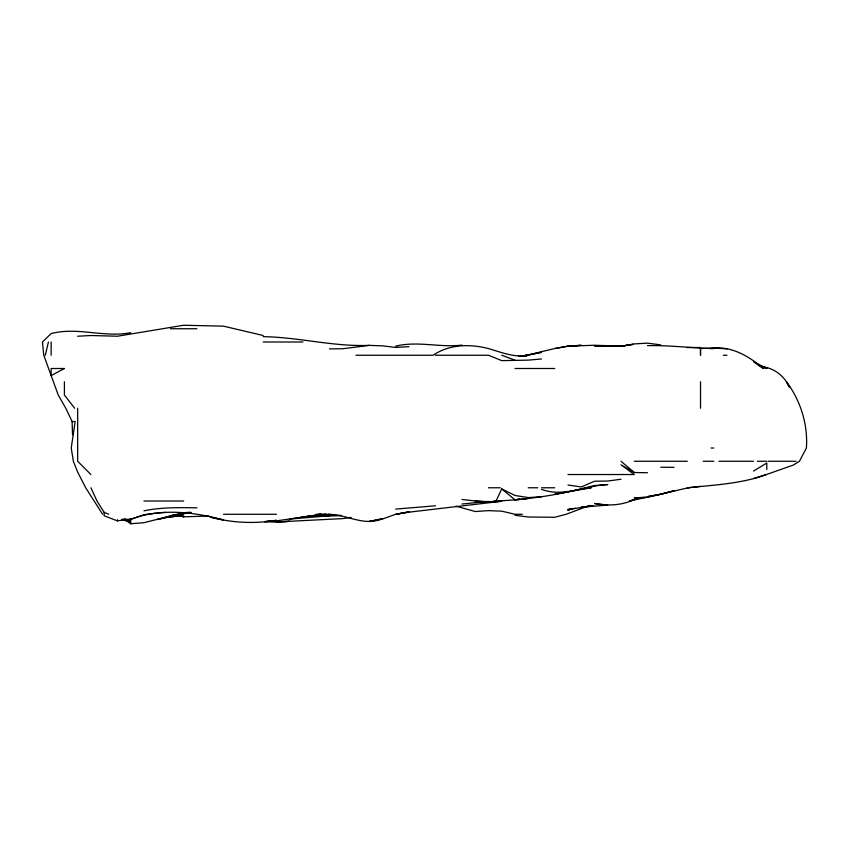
<?xml version="1.0" encoding="UTF-8"?>
<svg xmlns="http://www.w3.org/2000/svg" width="849" height="849" viewBox="0 0 849 849"><rect width="100%" height="100%" fill="white"/><g stroke="black" fill="none" stroke-linecap="round" stroke-linejoin="round"><path stroke-width="1.27" d="M45.305 355.253L48.425 341.998M541.503 496.739L528.248 497.578L514.993 495.476L501.748 488.928L496.007 501.027C526.04 499.785 556.074 495.455 585.205 487.772M753.541 471.046L766.796 463.034L766.796 469.571M570.22 509.198L568.002 510.26L570.422 509.188M700.531 486.36L687.276 487.899L688.072 487.772C714.412 484.896 741.326 483.856 766.435 474.527L793.306 465.072L799.45 461.272L806.391 448.017C808.078 424.468 800.554 400.59 786.45 381.753L788.732 386.168M589.694 505.463L566.134 514.282L554.758 517.274L528.248 516.999L514.993 515.29M753.541 478.603L766.435 474.527M528.248 354.946L541.503 352.324L523.44 356.039L554.758 348.536L568.002 346.159L594.512 345.246L621.022 346.137L633.067 344.376L621.022 346.318L634.267 343.898L647.522 343.155L660.777 344.885M575.24 508.158L568.002 509.952L570.422 508.944L568.002 509.58L593.302 505.664M586.372 487.496L594.512 485.522L607.767 484.577C585.566 485.469 563.747 497.694 541.503 489.364M688.168 487.772L647.522 497.344L634.267 497.896L647.522 497.164L629.385 501.027L634.267 499.541C621.935 505.442 607.788 506.089 594.512 503.531L607.767 505.07L581.257 507.235L593.302 505.59M167.943 516.542L170.426 517.444L183.681 514.356L176.454 515.396M320.71 514.282L302.955 517.115L308.983 516.574M170.426 516.808L157.171 519.524L170.426 516.001L143.927 522.708L130.672 523.759L125.567 520.119M325.889 514.091L302.955 517.115M568.002 491.762L554.758 494.182L591.201 487.772L582.499 488.854M554.758 348.536L568.002 346.169L581.257 345.288L568.002 346.159M90.907 487.772L96.998 501.027L104.162 512.35L104.162 515.778L117.417 520.883L130.672 518.877M143.927 510.843C161.342 507.161 179.224 507.564 196.936 507.84M355.964 355.253L433.032 355.253C449.461 344.206 469.858 343.76 488.493 348.578C501.451 352.367 514.452 357.79 528.248 355.37L518.612 356.166L528.248 355.253L521.021 356.209L527.123 355.253M522.231 356.145L527.049 355.423L519.811 356.209M521.021 356.134L527.049 355.253M300.546 517.476L276.445 520.851L265.61 521.509L276.445 520.32C254.488 523.982 231.681 522.867 210.181 517.073L223.436 519.938C193.466 511.809 160.291 507.978 130.672 519.365L143.927 514.674L155.919 513.167M351.146 517.391L342.709 518.612L276.445 521.965L281.263 521.732M395.719 346.169C417.687 340.725 439.824 347.772 461.983 345.097M621.022 479.229L607.767 481.043L594.512 481.213L581.257 486.944L568.002 485.023M187.289 512.403L183.681 512.892L190.908 512.382M517.402 499.148L519.811 498.83M710.167 348.525C730.501 345.161 748.531 355.816 763.293 368.498L753.541 361.77L766.796 368.498L761.977 366.704M461.983 504.03L488.493 501.356M496.952 501.027L488.493 501.982L475.238 501.027L488.493 501.706L475.238 502.364L488.493 501.706M435.484 505.792L395.719 509.092M514.993 500.019L527.049 498.724M130.672 332.702C104.162 337.902 77.546 326.632 51.152 333.572L42.45 341.998L43.755 355.253L58.231 395.008L65.787 408.263L72.101 421.518L72.526 434.762M321.134 514.282L316.21 514.749L321.24 514.282M313.801 516.139L329.454 515.789L289.7 519.057L316.21 515.417L300.546 517.105M190.908 512.488L170.426 515.736L183.681 512.764L189.709 512.403M541.503 358.968L528.248 360.135L501.748 360.634L488.493 355.253L435.484 355.253M488.493 502.311L501.748 501.25L408.974 512.17L395.719 514.282L382.474 519.015L369.219 521.445L382.474 518.59C364.699 526.783 347.368 514.727 329.454 514.314L328.722 514.282M157.171 513.029L165.608 512.393M408.974 346.668L395.719 347.432L382.474 345.84L369.219 345.384L342.709 348.759L329.454 348.875M77.662 336.236L90.907 335.514L117.417 336.225L183.681 325.241L223.436 326.154L263.201 335.504M283.672 521.615L289.7 521.318L276.445 522.146L264.517 521.711M493.778 501.143L496.421 501.027M647.522 345.639C669.606 345.235 691.68 347.963 713.786 348.652M701.858 348.451L713.786 348.069L727.041 348.865M173.079 516.213L183.681 516.033M208.865 516.022L183.681 516.839L180.126 515.863M687.276 347.549L700.531 347.496M170.426 328.743L196.936 328.743M263.201 341.998L302.955 341.998M723.263 355.253L727.041 355.253M514.993 368.498L554.758 368.498M72.101 421.518L75.158 421.518L71.242 448.017L73.354 461.272L77.662 472.055L85.696 487.772L102.623 514.282M711.048 448.017L713.786 448.017M634.267 461.272L687.276 461.272M703.163 461.272L713.786 461.272M718.986 461.272L753.541 461.272M757.329 461.272L766.796 461.272M768.154 461.272L796.097 461.272M568.002 474.527L634.267 474.527L621.022 464.817L634.267 472.522L647.522 472.734M488.493 487.772L500.294 487.772M528.248 487.772L537.735 487.772M541.503 487.772L554.758 487.772M143.927 501.027L183.681 501.027M223.436 514.282L276.445 514.282M316.21 514.282L329.454 514.282M522.305 514.282L514.993 514.282L501.748 511.162L488.493 510.631L475.238 511.533L455.966 506.153M660.777 467.226L674.032 467.364M369.219 345.352C333.519 346.859 298.837 337.191 263.201 336.66M122.723 519.97L130.672 520.32L130.672 523.759M461.983 499.488L475.642 501.027M761.977 366.757C773.927 367.681 784.805 376.425 789.453 387.271M128.263 519.928L130.672 520.32M763.187 367.394L766.796 368.042L758.359 365.187M122.235 519.63L130.672 522.146L128.464 520.83M501.748 355.253L514.993 360.209M181.601 515.969L183.681 516.808L180.561 515.566M104.162 512.35L108.768 514.282M501.748 488.928L514.993 499.859M621.022 461.272L634.267 472.522M90.907 474.527L77.662 461.272L77.662 408.263M74.691 408.263L64.407 395.008L64.407 381.753M700.531 381.753L700.531 408.263M170.426 516.266L170.426 517.444M117.417 519.747L117.417 520.883M51.152 341.998L51.152 355.253M700.531 347.994L700.521 355.253L700.531 347.994M64.407 368.498L51.152 375.608L51.152 368.498L64.407 368.498M395.995 514.282L408.974 511.841L395.995 514.282M674.032 490.711L660.777 494.256L647.522 496.623L660.777 494.245L674.032 490.711M125.854 519.195L122.235 519.429L125.854 519.195M621.022 346.116L594.512 345.904L621.022 346.137M341.383 515.481L329.454 515.672L341.383 515.513"/></g></svg>
